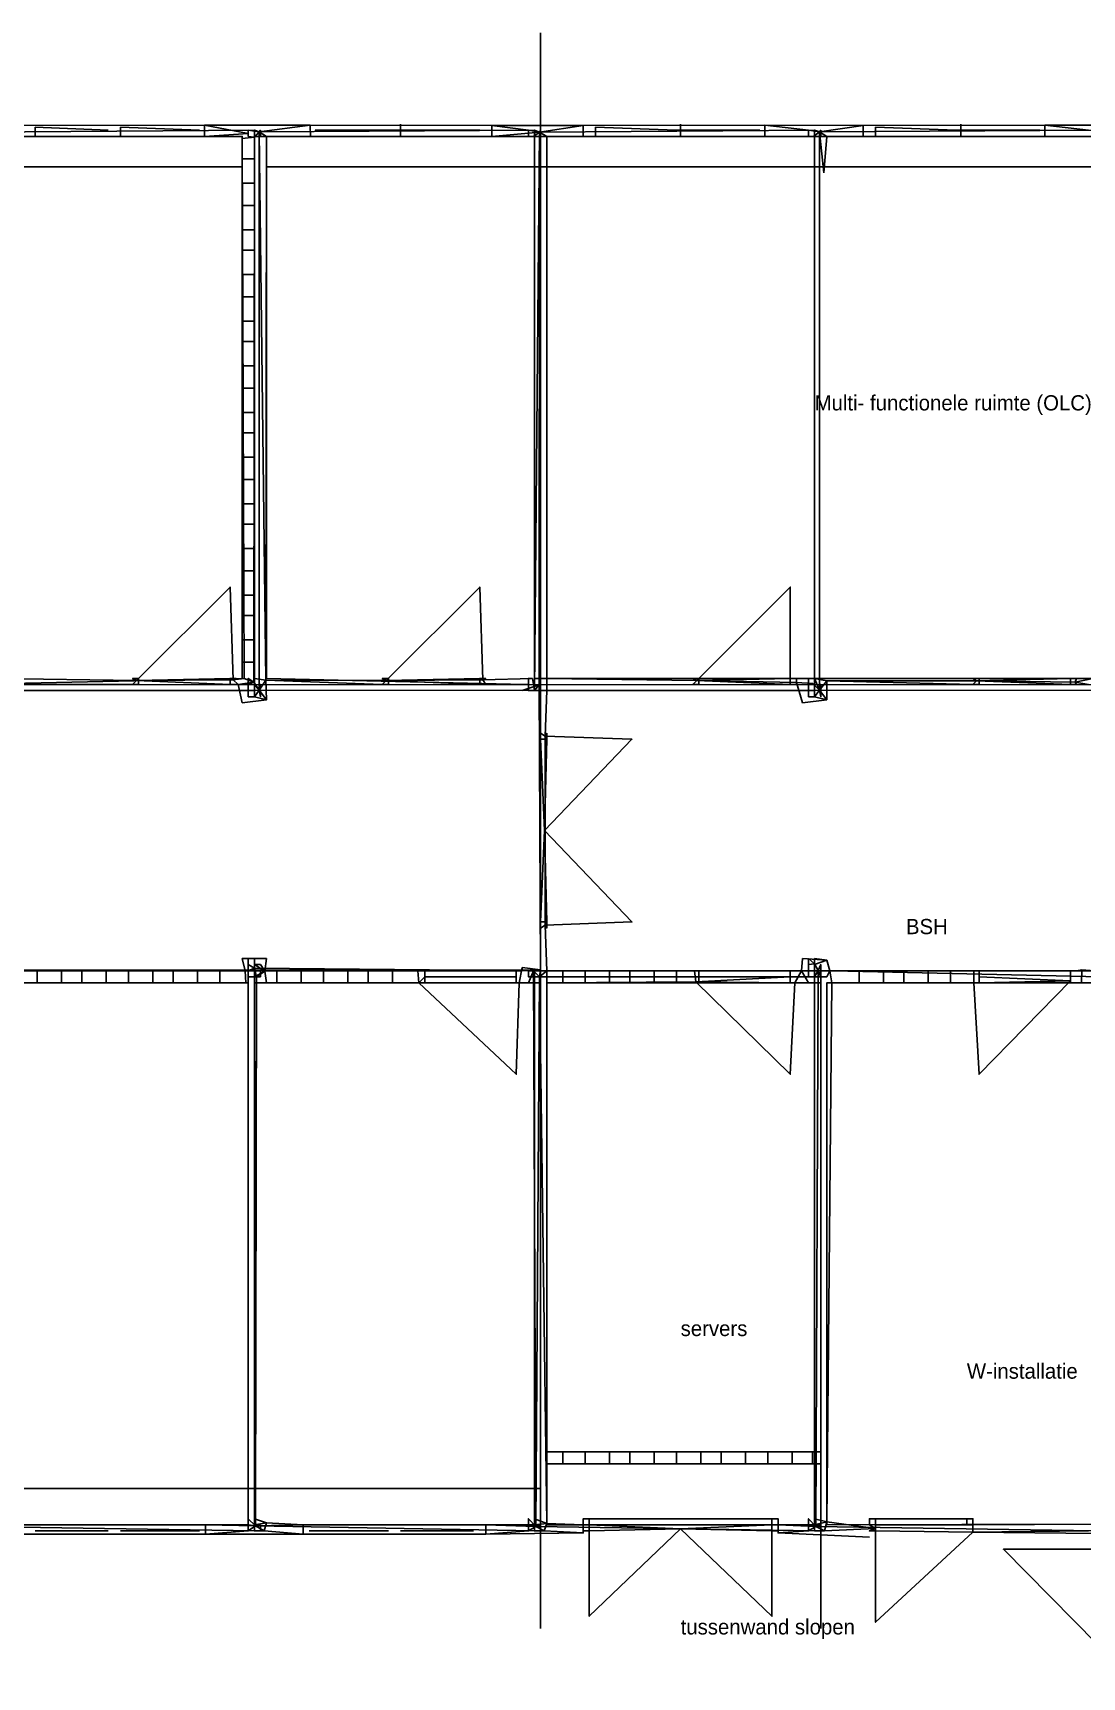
# Model space of a CAD drawing. Header units: metres. Extents: x -641 to 2745, y -1284 to 599.
# Drawn here: x 378.6 to 550.9, y -451 to -181 of the extents above; entities that cross this region are included whole.
import ezdxf

# ---------------------------------------------------------------- set-up
doc = ezdxf.new("R2010")
doc.units = ezdxf.units.M

msp = doc.modelspace()

# ---------------------------------------------------------------- linework, layer by layer
for p, q in [((377, -196.2), (406.83, -196.17)), ((379, -196.5), (379, -198)), ((379, -196.5), (391, -197)), ((391, -197), (391, -197)), ((393, -196.5), (393, -198)), ((393, -196.5), (406, -197)), ((406.83, -196.17), (406.8, -198)), ((406.83, -196.17), (406.8, -198)), ((406.83, -196.17), (406.8, -198)), ((424.17, -196.17), (406.83, -196.17)), ((406.83, -196.17), (414, -197.5)), ((415.81, -197.25), (424.17, -196.17)), ((424.17, -196.17), (424.2, -198)), ((424.17, -196.17), (424.2, -198)), ((424.17, -196.17), (424.2, -198)), ((424.17, -196.17), (454, -196.2)), ((425, -197), (438.25, -197)), ((438.25, -197), (438.25, -197)), ((438.25, -197), (452, -197)), ((439, -196), (439, -198)), ((452, -197), (452, -197)), ((469, -196.2), (454, -196.2)), ((454, -196.2), (460, -197)), ((454, -196.2), (454, -198)), ((454, -196.2), (454, -198)), ((461.82, -197.29), (469, -196.2)), ((469, -196.2), (498.83, -196.17)), ((469, -196.2), (469, -198)), ((469, -196.2), (469, -198)), ((471, -196.5), (471, -198)), ((471, -196.5), (484.25, -197)), ((484.25, -197), (484.25, -197)), ((484.25, -197), (498, -197)), ((485, -196), (485, -198)), ((498.83, -196.17), (498.8, -198)), ((498.83, -196.17), (498.8, -198)), ((498.83, -196.17), (498.8, -198)), ((515, -196.2), (498.83, -196.17)), ((498.83, -196.17), (506, -197)), ((507.81, -197.25), (515, -196.2)), ((515, -196.2), (544.83, -196.17)), ((515, -196.2), (515, -198)), ((515, -196.2), (515, -198)), ((517, -196.5), (517, -198)), ((517, -196.5), (530.25, -197)), ((530.25, -197), (530.25, -197)), ((530.25, -197), (544, -197)), ((531, -196), (531, -198)), ((544.83, -196.17), (544.8, -198)), ((544.83, -196.17), (544.8, -198)), ((544.83, -196.17), (544.8, -198)), ((562.17, -196.17), (544.83, -196.17)), ((544.83, -196.17), (552, -197)), ((406.8, -198), (377, -198)), ((414, -197.5), (406.8, -198)), ((415, -198.12), (413, -198.33)), ((413, -198.33), (415, -198.12)), ((413.33, -287), (413, -198.33)), ((415, -198.12), (414.9, -287.6)), ((416.86, -287.29), (415.81, -197.25)), ((417, -198), (416.86, -287.29)), ((424.2, -198), (417, -198)), ((454, -198), (424.2, -198)), ((460.83, -198), (454, -198)), ((461.76, -288.06), (461.82, -197.29)), ((469, -198), (463, -198)), ((463, -198), (463, -287)), ((498.8, -198), (469, -198)), ((506.83, -198), (498.8, -198)), ((508.5, -204), (507.81, -197.25)), ((509, -198), (508.5, -204)), ((515, -198), (509, -198)), ((544.8, -198), (515, -198)), ((552.83, -198), (544.8, -198)), ((415, -201.67), (413, -201.67)), ((415, -201.67), (413, -201.67)), ((415, -201.67), (413, -201.67)), ((413, -203), (278.5, -203)), ((507, -203), (417, -203)), ((598, -203), (507, -203)), ((415, -205.67), (413, -205.67)), ((415, -205.67), (413, -205.67)), ((415, -205.67), (413, -205.67)), ((415, -209.33), (413, -209.33)), ((415, -209.33), (413, -209.33)), ((415, -209.33), (413, -209.33)), ((415, -213.33), (413, -213.33)), ((415, -213.33), (413, -213.33)), ((415, -213.33), (413, -213.33)), ((415, -216.67), (413, -216.67)), ((415, -216.67), (413, -216.67)), ((415, -216.67), (413, -216.67)), ((415, -220.67), (413, -220.67)), ((415, -220.67), (413, -220.67)), ((415, -220.67), (413, -220.67)), ((415, -224.33), (413, -224.33)), ((415, -224.33), (413, -224.33)), ((415, -224.33), (413, -224.33)), ((415, -228.33), (413, -228.33)), ((415, -228.33), (413, -228.33)), ((415, -228.33), (413, -228.33)), ((415, -231.67), (413, -231.67)), ((415, -231.67), (413, -231.67)), ((415, -231.67), (413, -231.67)), ((415, -235.67), (413, -235.67)), ((415, -235.67), (413, -235.67)), ((415, -235.67), (413, -235.67)), ((415, -239.33), (413, -239.33)), ((415, -239.33), (413, -239.33)), ((415, -239.33), (413, -239.33)), ((415, -243.33), (413, -243.33)), ((415, -243.33), (413, -243.33)), ((415, -243.33), (413, -243.33)), ((415, -246.67), (413, -246.67)), ((415, -246.67), (413, -246.67)), ((415, -246.67), (413, -246.67)), ((415, -250.67), (413, -250.67)), ((415, -250.67), (413, -250.67)), ((415, -250.67), (413, -250.67)), ((415, -254.33), (413, -254.33)), ((415, -254.33), (413, -254.33)), ((415, -254.33), (413, -254.33)), ((415, -258.33), (413, -258.33)), ((415, -258.33), (413, -258.33)), ((415, -258.33), (413, -258.33)), ((415, -261.67), (413, -261.67)), ((415, -261.67), (413, -261.67)), ((415, -261.67), (413, -261.67)), ((415, -265.67), (413, -265.67)), ((415, -265.67), (413, -265.67)), ((415, -265.67), (413, -265.67)), ((415, -269.33), (413, -269.33)), ((415, -269.33), (413, -269.33)), ((415, -269.33), (413, -269.33)), ((415, -273.33), (413, -273.33)), ((415, -273.33), (413, -273.33)), ((415, -273.33), (413, -273.33)), ((415, -276.67), (413, -276.67)), ((415, -276.67), (413, -276.67)), ((415, -276.67), (413, -276.67)), ((415, -280.67), (413, -280.67)), ((415, -280.67), (413, -280.67)), ((415, -280.67), (413, -280.67)), ((415, -284.33), (413, -284.33)), ((415, -284.33), (413, -284.33)), ((415, -284.33), (413, -284.33)), ((369.75, -287.94), (395, -288)), ((395.67, -287.33), (371, -287)), ((395.67, -287.33), (411.5, -287.25)), ((413.33, -287), (411.5, -287.25)), ((412.33, -288), (414.9, -287.6)), ((413, -291), (412.33, -288)), ((414.9, -287.6), (413.33, -287)), ((436.67, -287.33), (416.86, -287.29)), ((416.86, -287.29), (436, -288)), ((416.86, -287.29), (417, -290.5)), ((436.67, -287.33), (452.5, -287.25)), ((460.67, -287), (452.5, -287.25)), ((453, -288), (460, -288)), ((461.76, -288.06), (459, -289)), ((487, -288), (461.76, -288.06)), ((462, -296), (461.76, -288.06)), ((463, -287), (487.67, -287.33)), ((487.67, -287.33), (504, -287.67)), ((504, -287.67), (506.71, -287.86)), ((506.71, -287.86), (504, -287.67)), ((505, -291), (504, -287.67)), ((533.6, -287.4), (509, -287.4)), ((509, -287.4), (533, -288)), ((509, -287.4), (509, -290.5)), ((533.6, -287.4), (549.8, -287.6)), ((549.8, -287.6), (552.67, -287)), ((552, -288), (549.8, -287.6)), ((417, -290.5), (413, -291)), ((463, -289), (462.75, -296.5)), ((509, -290.5), (505, -291)), ((462.75, -296.5), (462.75, -327.5)), ((462, -328), (462, -334.83)), ((463, -335), (462.75, -327.5)), ((417, -333), (413, -333)), ((413, -333), (413.5, -335)), ((416.71, -335.07), (417, -333)), ((459, -334.5), (462, -334.83)), ((505, -333), (504.83, -335)), ((509, -333.25), (505, -333)), ((509.5, -335), (509, -333.25)), ((370.83, -335), (413.5, -335)), ((413.6, -337), (371.4, -337)), ((379.33, -335), (379.33, -337)), ((379.33, -335), (379.33, -337)), ((379.33, -335), (379.33, -337)), ((383.33, -335), (383.33, -337)), ((383.33, -335), (383.33, -337)), ((383.33, -335), (383.33, -337)), ((386.67, -335), (386.67, -337)), ((386.67, -335), (386.67, -337)), ((386.67, -335), (386.67, -337)), ((390.67, -335), (390.67, -337)), ((390.67, -335), (390.67, -337)), ((390.67, -335), (390.67, -337)), ((394.33, -335), (394.33, -337)), ((394.33, -335), (394.33, -337)), ((394.33, -335), (394.33, -337)), ((398.33, -335), (398.33, -337)), ((398.33, -335), (398.33, -337)), ((398.33, -335), (398.33, -337)), ((401.67, -335), (401.67, -337)), ((401.67, -335), (401.67, -337)), ((401.67, -335), (401.67, -337)), ((405.67, -335), (405.67, -337)), ((405.67, -335), (405.67, -337)), ((405.67, -335), (405.67, -337)), ((409.33, -335), (409.33, -337)), ((409.33, -335), (409.33, -337)), ((409.33, -335), (409.33, -337)), ((413.5, -335), (413.6, -337)), ((413.5, -335), (413.6, -337)), ((413.5, -335), (413.6, -337)), ((413.5, -335), (413.6, -337)), ((414, -425), (414, -336)), ((415.33, -336), (415.17, -426.17)), ((441.86, -335), (416.71, -335.07)), ((416.71, -335.07), (417, -337)), ((417, -337), (442, -337)), ((418.67, -337), (418.67, -335)), ((418.67, -337), (418.67, -335)), ((418.67, -337), (418.67, -335)), ((422.67, -337), (422.67, -335)), ((422.67, -337), (422.67, -335)), ((422.67, -337), (422.67, -335)), ((426.33, -337), (426.33, -335)), ((426.33, -337), (426.33, -335)), ((426.33, -337), (426.33, -335)), ((430.33, -337), (430.33, -335)), ((430.33, -337), (430.33, -335)), ((430.33, -337), (430.33, -335)), ((433.67, -337), (433.67, -335)), ((433.67, -337), (433.67, -335)), ((433.67, -337), (433.67, -335)), ((437.67, -337), (437.67, -335)), ((437.67, -337), (437.67, -335)), ((437.67, -337), (437.67, -335)), ((442, -337), (441.86, -335)), ((442, -337), (441.86, -335)), ((442, -337), (441.86, -335)), ((441.86, -335), (458, -335)), ((442, -337), (441.86, -335)), ((460, -337), (460.86, -335)), ((461.24, -426.24), (461.85, -336)), ((461.85, -336), (463, -425.75)), ((463, -337), (463, -335)), ((463, -335), (487.25, -335)), ((487.5, -336.83), (463, -337)), ((465.67, -335), (465.67, -337)), ((465.67, -335), (465.67, -337)), ((465.67, -335), (465.67, -337)), ((469.33, -335), (469.33, -337)), ((469.33, -335), (469.33, -337)), ((469.33, -335), (469.33, -337)), ((473.33, -335), (473.33, -337)), ((473.33, -335), (473.33, -337)), ((473.33, -335), (473.33, -337)), ((476.67, -335), (476.67, -337)), ((476.67, -335), (476.67, -337)), ((476.67, -335), (476.67, -337)), ((480.67, -335), (480.67, -337)), ((480.67, -335), (480.67, -337)), ((480.67, -335), (480.67, -337)), ((484.33, -335), (484.33, -337)), ((484.33, -335), (484.33, -337)), ((484.33, -335), (484.33, -337)), ((487.25, -335), (503, -335)), ((487.25, -335), (487.5, -336.83)), ((504.83, -335), (503.75, -337)), ((503.75, -337), (506, -337)), ((506, -337), (504.83, -335)), ((504.83, -335), (504.83, -335)), ((508, -337), (508, -425)), ((509, -425.5), (509.83, -337)), ((509.5, -335), (509.83, -337)), ((509.5, -335), (509.83, -337)), ((509.5, -335), (509.83, -337)), ((509.83, -337), (509.5, -335)), ((509.5, -335), (533.17, -335)), ((533.17, -337), (509.83, -337)), ((514.33, -335), (514.33, -337)), ((514.33, -335), (514.33, -337)), ((514.33, -335), (514.33, -337)), ((518.33, -335), (518.33, -337)), ((518.33, -335), (518.33, -337)), ((518.33, -335), (518.33, -337)), ((521.67, -335), (521.67, -337)), ((521.67, -335), (521.67, -337)), ((521.67, -335), (521.67, -337)), ((525.67, -335), (525.67, -337)), ((525.67, -335), (525.67, -337)), ((525.67, -335), (525.67, -337)), ((529.33, -335), (529.33, -337)), ((529.33, -335), (529.33, -337)), ((529.33, -335), (529.33, -337)), ((533.17, -335), (533.17, -337)), ((533.17, -335), (533.17, -337)), ((549, -335), (533.17, -335)), ((533.17, -335), (533.17, -337)), ((550.86, -334.86), (550.83, -337)), ((550.83, -337), (550.86, -334.86)), ((550.86, -334.86), (550.83, -337)), ((550.83, -337), (550.83, -337)), ((555, -335.2), (550.86, -334.86)), ((550.86, -334.86), (550.86, -334.86)), ((463, -414), (508, -414)), ((465.67, -414), (465.67, -416)), ((465.67, -414), (465.67, -416)), ((465.67, -414), (465.67, -416)), ((469.33, -414), (469.33, -416)), ((469.33, -414), (469.33, -416)), ((469.33, -414), (469.33, -416)), ((473.33, -414), (473.33, -416)), ((473.33, -414), (473.33, -416)), ((473.33, -414), (473.33, -416)), ((476.67, -414), (476.67, -416)), ((476.67, -414), (476.67, -416)), ((476.67, -414), (476.67, -416)), ((480.67, -414), (480.67, -416)), ((480.67, -414), (480.67, -416)), ((480.67, -414), (480.67, -416)), ((484.33, -414), (484.33, -416)), ((484.33, -414), (484.33, -416)), ((484.33, -414), (484.33, -416)), ((488.33, -414), (488.33, -416)), ((488.33, -414), (488.33, -416)), ((488.33, -414), (488.33, -416)), ((491.67, -414), (491.67, -416)), ((491.67, -414), (491.67, -416)), ((491.67, -414), (491.67, -416)), ((495.67, -414), (495.67, -416)), ((495.67, -414), (495.67, -416)), ((495.67, -414), (495.67, -416)), ((499.33, -414), (499.33, -416)), ((499.33, -414), (499.33, -416)), ((499.33, -414), (499.33, -416)), ((503.33, -414), (503.33, -416)), ((503.33, -414), (503.33, -416)), ((503.33, -414), (503.33, -416)), ((506.67, -414), (506.67, -416)), ((506.67, -414), (506.67, -416)), ((506.67, -414), (506.67, -416)), ((508, -416), (463, -416)), ((416.5, -420), (324.5, -420)), ((462, -420), (416.5, -420)), ((377, -426), (407, -426)), ((415.17, -426.17), (407, -426)), ((407, -427.5), (407, -426)), ((423, -426), (417, -425.67)), ((423, -427.5), (423, -426)), ((423, -426), (453, -426)), ((461.24, -426.24), (453, -426)), ((453, -427.5), (453, -426)), ((469, -426), (463, -425.75)), ((470, -425), (500, -425)), ((501, -426), (507.19, -426.25)), ((517, -426.6), (508.6, -427)), ((509, -425.5), (517, -426.6)), ((532, -425), (517, -425)), ((533, -426), (553.27, -425.91)), ((407, -427.5), (377, -427.5)), ((379, -427), (391, -427)), ((393, -427), (406, -427)), ((407, -427.5), (414, -427)), ((407, -427.5), (423, -427.5)), ((416.6, -427), (423, -427.5)), ((453, -427.5), (423, -427.5)), ((424, -427), (437, -427)), ((439, -427), (451, -427)), ((453, -427.5), (460, -427)), ((453, -427.5), (469, -427.33)), ((462.6, -427), (469, -427.33)), ((506, -427), (501, -427.33)), ((501, -427.33), (516, -428)), ((552, -427), (533, -427.2)), ((533, -427.2), (553.33, -427.44))]:
    msp.add_line(p, q)
for points in [[(462, -443), (462, -181)], [(411.5, -287.25), (411, -272), (395.67, -287.33)], [(452.5, -287.25), (452, -272), (436.67, -287.33)], [(503, -287), (503, -272), (487.67, -287.33)], [(462.75, -296.5), (477, -297), (462.67, -312)], [(462.75, -327.5), (477, -327), (462.67, -312)], [(458.5, -337), (458, -352), (442, -337)], [(508, -443), (508, -336), (461.85, -336)], [(503.75, -337), (503, -352), (487.5, -336.83)], [(507.59, -334.95), (554, -336), (554, -451)], [(533.17, -337), (534, -352), (549, -336.67)], [(517, -426.6), (517, -442), (533, -427.2)], [(470, -427), (470, -441), (485, -426.67)], [(500, -427), (500, -441), (485, -426.67)], [(553, -430), (538, -430), (553.4, -445.6)]]:
    msp.add_lwpolyline(points)
for points in [[(369.78, -197.33), (415, -197), (415, -289), (369, -289)], [(415.81, -197.25), (414, -197), (414, -198), (415, -198.12)], [(415.81, -197.25), (414, -197), (414, -198), (415, -198.12)], [(415.81, -197.25), (414, -197), (414, -198), (415, -198.12)], [(415.81, -197.25), (414, -197), (414, -198), (415, -198.12)], [(415.81, -197.25), (414, -197), (414, -198), (415, -198.12)], [(415.81, -197.25), (415, -197), (415, -198), (415.81, -197.25)], [(415.81, -197.25), (415, -197), (415, -198), (417, -198)], [(415.81, -197.25), (415, -197), (415, -198), (417, -198)], [(415.81, -197.25), (461, -197), (461, -289), (415.8, -288.92)], [(415.81, -197.25), (416, -197), (416, -198), (415.81, -197.25)], [(415.81, -197.25), (416, -197), (416, -198), (415.81, -197.25)], [(461.82, -197.29), (460, -197), (460, -198), (460.83, -198)], [(461.82, -197.29), (460, -197), (460, -198), (460.83, -198)], [(461.82, -197.29), (460, -197), (460, -198), (460.83, -198)], [(461.82, -197.29), (460, -197), (460, -198), (460.83, -198)], [(461.82, -197.29), (460, -197), (460, -198), (460.83, -198)], [(461.82, -197.29), (461, -197), (461, -198), (463, -198)], [(461.82, -197.29), (461, -197), (461, -198), (463, -198)], [(461.82, -197.29), (507, -197), (507, -289), (461, -289)], [(461.82, -197.29), (462, -197), (462, -198), (461.82, -197.29)], [(461.82, -197.29), (462, -197), (462, -198), (461.82, -197.29)], [(461.82, -197.29), (462, -197), (462, -198), (461.82, -197.29)], [(507.81, -197.25), (506, -197), (506, -198), (506.83, -198)], [(507.81, -197.25), (506, -197), (506, -198), (506.83, -198)], [(507.81, -197.25), (506, -197), (506, -198), (506.83, -198)], [(507.81, -197.25), (506, -197), (506, -198), (506.83, -198)], [(507.81, -197.25), (506, -197), (506, -198), (506.83, -198)], [(507.81, -197.25), (507, -197), (507, -198), (509, -198)], [(507.81, -197.25), (507, -197), (507, -198), (509, -198)], [(507.81, -197.25), (553, -197), (553, -289), (507.8, -288.92)], [(507.81, -197.25), (508, -197), (508, -198), (507.81, -197.25)], [(507.81, -197.25), (508, -197), (508, -198), (507.81, -197.25)], [(507.81, -197.25), (508, -197), (508, -198), (507.81, -197.25)], [(369.75, -287.94), (413, -287), (413, -198), (407, -198), (407, -198), (377, -198), (377, -198), (369.78, -197.33)], [(461.76, -288.06), (417, -287), (417, -198), (424, -198), (424, -198), (454, -198), (454, -198), (461.82, -197.29)], [(463, -287), (554, -287), (554, -198), (463, -198)], [(462, -334.83), (92, -335), (92, -333), (66, -333), (66, -288), (461.76, -288.06)], [(395, -288), (395, -288), (395, -288), (396, -288), (396, -288), (396, -288), (396, -287), (395, -287), (395, -287), (395.67, -287.33)], [(395.67, -287.33), (411, -287), (411, -288), (395.67, -287.33)], [(412.33, -288), (412, -288), (412, -288), (411, -288), (411, -288), (411, -288), (411, -287), (412, -287), (412, -287), (411.5, -287.25)], [(414.9, -287.6), (414, -287), (414, -289), (415.8, -288.92)], [(414.9, -287.6), (414, -287), (414, -289), (415.8, -288.92)], [(414.9, -287.6), (414, -288), (414, -288), (414.9, -287.6)], [(414.9, -287.6), (414, -288), (414, -288), (414.9, -287.6)], [(414.9, -287.6), (414, -288), (414, -289), (415.8, -288.92)], [(416.86, -287.29), (415, -287), (415, -289), (415.8, -288.92)], [(416.86, -287.29), (415, -287), (415, -289), (415.8, -288.92)], [(415.8, -288.92), (415, -288), (415, -289), (415.8, -288.92)], [(415.8, -288.92), (416, -288), (416, -288), (415.8, -288.92)], [(415.8, -288.92), (416, -288), (416, -288), (415.8, -288.92)], [(436, -288), (436, -288), (436, -288), (437, -288), (437, -288), (437, -288), (437, -287), (436, -287), (436, -287), (436.67, -287.33)], [(436.67, -287.33), (452, -287), (452, -288), (436.67, -287.33)], [(453, -288), (453, -288), (453, -288), (452, -288), (452, -288), (452, -288), (452, -287), (453, -287), (453, -287), (452.5, -287.25)], [(460.67, -287), (460, -287), (460, -289), (461, -289)], [(460.67, -287), (460, -287), (460, -289), (461, -289)], [(461.76, -288.06), (460, -288), (460, -288), (461.76, -288.06)], [(461.76, -288.06), (460, -288), (460, -288), (461.76, -288.06)], [(461.76, -288.06), (460, -288), (460, -289), (461, -289)], [(463, -287), (461, -287), (461, -289), (463, -289)], [(463, -287), (461, -287), (461, -289), (463, -289)], [(461.76, -288.06), (462, -288), (462, -288), (461.76, -288.06)], [(461.76, -288.06), (462, -288), (462, -288), (461.76, -288.06)], [(461.76, -288.06), (462, -288), (462, -289), (461.76, -288.06)], [(645.8, -335), (462, -335), (462, -288), (645.8, -288.07)], [(487, -288), (487, -288), (487, -288), (488, -288), (488, -288), (488, -288), (488, -287), (487, -287), (487, -287), (487.67, -287.33)], [(487.67, -287.33), (503, -287), (503, -288), (487.67, -287.33)], [(504, -287.67), (504, -288), (504, -288), (503, -288), (503, -288), (503, -288), (503, -287), (504, -287), (504, -287), (504, -287.67)], [(507, -287), (506, -287), (506, -289), (507.8, -288.92)], [(507, -287), (506, -287), (506, -289), (507.8, -288.92)], [(506.71, -287.86), (506, -288), (506, -288), (506.71, -287.86)], [(506.71, -287.86), (506, -288), (506, -288), (506.71, -287.86)], [(506.71, -287.86), (506, -288), (506, -289), (507.8, -288.92)], [(509, -287.4), (507, -287), (507, -289), (507.8, -288.92)], [(509, -287.4), (507, -287), (507, -289), (507.8, -288.92)], [(507.8, -288.92), (508, -288), (508, -288), (507.8, -288.92)], [(507.8, -288.92), (508, -288), (508, -288), (507.8, -288.92)], [(507.8, -288.92), (508, -288), (508, -289), (507.8, -288.92)], [(533, -288), (533, -288), (533, -288), (534, -288), (534, -288), (534, -288), (534, -287), (533, -287), (533, -287), (533.6, -287.4)], [(533.6, -287.4), (549, -287), (549, -288), (533.6, -287.4)], [(549.8, -287.6), (550, -288), (550, -288), (549, -288), (549, -288), (549, -288), (549, -287), (550, -287), (550, -287), (549.8, -287.6)], [(415.8, -288.92), (414, -289), (414, -290), (415, -290)], [(415.8, -288.92), (414, -289), (414, -290), (415, -290)], [(415.8, -288.92), (414, -289), (414, -290), (415, -290)], [(415.8, -288.92), (414, -289), (414, -290), (415, -290)], [(415.8, -288.92), (414, -289), (414, -290), (415, -290)], [(415.8, -288.92), (415, -289), (415, -290), (415.8, -288.92)], [(415.8, -288.92), (415, -289), (415, -290), (417, -290.5)], [(415.8, -288.92), (415, -289), (415, -290), (417, -290.5)], [(415.8, -288.92), (416, -289), (416, -290), (415.8, -288.92)], [(415.8, -288.92), (416, -289), (416, -290), (415.8, -288.92)], [(507.8, -288.92), (506, -289), (506, -290), (507, -290)], [(507.8, -288.92), (506, -289), (506, -290), (507, -290)], [(507.8, -288.92), (506, -289), (506, -290), (507, -290)], [(507.8, -288.92), (506, -289), (506, -290), (507, -290)], [(507.8, -288.92), (506, -289), (506, -290), (507, -290)], [(507.8, -288.92), (507, -289), (507, -290), (509, -290.5)], [(507.8, -288.92), (507, -289), (507, -290), (509, -290.5)], [(507.8, -288.92), (508, -289), (508, -290), (507.8, -288.92)], [(507.8, -288.92), (508, -289), (508, -290), (507.8, -288.92)], [(507.8, -288.92), (508, -289), (508, -290), (507.8, -288.92)], [(462, -296), (462, -296), (462, -296), (462, -297), (462, -297), (462, -297), (463, -297), (463, -296), (463, -296), (462.75, -296.5)], [(462.67, -312), (463, -297), (462, -297), (462.67, -312)], [(462.67, -312), (463, -327), (462, -327), (462.67, -312)], [(462, -328), (462, -328), (462, -328), (462, -327), (462, -327), (462, -327), (463, -327), (463, -328), (463, -328), (462.75, -327.5)], [(415, -333), (414, -333), (414, -335), (415, -334.6)], [(415, -334.6), (414, -334), (414, -334), (415, -334.6)], [(415, -334.6), (414, -334), (414, -334), (415, -334.6)], [(415, -334.6), (414, -334), (414, -335), (415, -334.6)], [(415, -334.6), (414, -334), (414, -335), (415, -334.6)], [(415, -334.6), (414, -335), (414, -336), (415.33, -336)], [(415, -334.6), (414, -335), (414, -336), (415.33, -336)], [(415, -334.6), (414, -335), (414, -336), (415.33, -336)], [(415, -334.6), (414, -335), (414, -336), (415.33, -336)], [(415, -334.6), (414, -335), (414, -336), (415.33, -336)], [(417, -333), (415, -333), (415, -335), (416.71, -335.07)], [(416, -334), (415, -334), (415, -335), (416.71, -335.07)], [(416.71, -335.07), (415, -334), (415, -335), (416.71, -335.07)], [(415, -334.6), (461, -335), (461, -427), (415.17, -426.17)], [(416, -334), (416, -334), (416, -334), (416, -334)], [(416, -334), (416, -334), (416, -334), (416, -334)], [(459, -334.5), (459, -335), (459, -335), (458, -335), (458, -336), (458, -336), (458, -337), (459, -337), (459, -337), (458.5, -337)], [(507, -333.86), (506, -333), (506, -335), (507.59, -334.95)], [(507, -333.86), (506, -334), (506, -334), (507, -333.86)], [(507, -333.86), (506, -334), (506, -334), (507, -333.86)], [(507, -333.86), (506, -334), (506, -335), (507.59, -334.95)], [(507, -333.86), (506, -334), (506, -335), (507.59, -334.95)], [(509, -333.25), (507, -333), (507, -335), (509.5, -335)], [(509, -333.25), (507, -334), (507, -335), (509.5, -335)], [(507.59, -334.95), (508, -334), (508, -334), (507.59, -334.95)], [(507.59, -334.95), (508, -334), (508, -334), (507.59, -334.95)], [(507.59, -334.95), (508, -334), (508, -335), (507.59, -334.95)], [(324.29, -426), (331, -426), (331, -426), (361, -426), (361, -426), (377, -426), (377, -426), (407, -426), (407, -426), (414, -426), (414, -337), (325.83, -337)], [(368.75, -335), (415, -335), (415, -427), (369.24, -426.24)], [(416.71, -335.07), (415, -335), (415, -336), (415.33, -336)], [(416.71, -335.07), (415, -335), (415, -336), (416.71, -335.07)], [(416.71, -335.07), (415, -335), (415, -336), (416.71, -335.07)], [(415.17, -426.17), (423, -426), (423, -426), (453, -426), (453, -426), (462, -426), (462, -337), (415, -337)], [(416.71, -335.07), (416, -335), (416, -336), (415.33, -336)], [(416.71, -335.07), (416, -335), (416, -336), (415.33, -336)], [(441.86, -335), (442, -335), (442, -335), (443, -335), (443, -336), (443, -336), (443, -337), (442, -337), (442, -337), (442, -337)], [(442, -337), (458, -337), (458, -336), (443, -336)], [(460.86, -335), (460, -335), (460, -336), (461.85, -336)], [(460.86, -335), (460, -335), (460, -336), (461.85, -336)], [(460.86, -335), (460, -335), (460, -336), (461.85, -336)], [(460.86, -335), (460, -335), (460, -336), (461.85, -336)], [(460.86, -335), (460, -335), (460, -336), (461.85, -336)], [(460.86, -335), (507, -335), (507, -427), (461.24, -426.24)], [(463, -335), (461, -335), (461, -336), (461.85, -336)], [(463, -335), (461, -335), (461, -336), (461.85, -336)], [(462, -334.83), (462, -335), (462, -336), (461.85, -336)], [(462, -334.83), (462, -335), (462, -336), (461.85, -336)], [(462, -334.83), (462, -335), (462, -336), (461.85, -336)], [(463, -337), (463, -426), (508, -426), (508, -337)], [(487.25, -335), (487, -335), (487, -335), (488, -335), (488, -336), (488, -336), (488, -337), (487, -337), (487, -337), (487.5, -336.83)], [(487.5, -336.83), (503, -337), (503, -336), (487.5, -336.83)], [(504.83, -335), (504, -335), (504, -335), (503, -335), (503, -336), (503, -336), (503, -337), (504, -337), (504, -337), (503.75, -337)], [(507.59, -334.95), (506, -335), (506, -336), (507, -336)], [(507.59, -334.95), (506, -335), (506, -336), (507, -336)], [(507.59, -334.95), (506, -335), (506, -336), (507, -336)], [(507.59, -334.95), (506, -335), (506, -336), (507, -336)], [(507.59, -334.95), (506, -335), (506, -336), (507, -336)], [(509.5, -335), (507, -335), (507, -336), (509, -336)], [(509.5, -335), (507, -335), (507, -336), (509, -336)], [(507.59, -334.95), (553, -335), (553, -427), (507.19, -426.25)], [(507.59, -334.95), (508, -335), (508, -336), (507.59, -334.95)], [(507.59, -334.95), (508, -335), (508, -336), (507.59, -334.95)], [(507.59, -334.95), (508, -335), (508, -336), (507.59, -334.95)], [(555.12, -337), (509, -337), (509, -426), (553.27, -425.91)], [(533.17, -335), (533, -335), (533, -335), (534, -335), (534, -336), (534, -336), (534, -337), (533, -337), (533, -337), (533.17, -337)], [(549, -336.67), (534, -337), (534, -336), (549, -336.67)], [(550.86, -334.86), (550, -335), (550, -335), (549, -335), (549, -336), (549, -336), (549, -337), (550, -337), (550, -337), (550.83, -337)], [(415.17, -426.17), (414, -425), (414, -427), (415.17, -426.17)], [(415.17, -426.17), (414, -426), (414, -426), (415.17, -426.17)], [(415.17, -426.17), (414, -426), (414, -427), (415.17, -426.17)], [(415.17, -426.17), (414, -426), (414, -427), (415.17, -426.17)], [(415.17, -426.17), (414, -426), (414, -427), (415.17, -426.17)], [(417, -425.67), (415, -425), (415, -427), (416.6, -427)], [(417, -425.67), (415, -426), (415, -427), (416.6, -427)], [(415.17, -426.17), (415, -426), (415, -427), (416.6, -427)], [(415.17, -426.17), (416, -426), (416, -426), (415.17, -426.17)], [(415.17, -426.17), (416, -426), (416, -427), (416.6, -427)], [(461.24, -426.24), (460, -425), (460, -427), (461.24, -426.24)], [(461.24, -426.24), (460, -426), (460, -426), (461.24, -426.24)], [(461.24, -426.24), (460, -426), (460, -427), (461.24, -426.24)], [(461.24, -426.24), (460, -426), (460, -427), (461.24, -426.24)], [(461.24, -426.24), (460, -426), (460, -427), (461.24, -426.24)], [(463, -425.75), (461, -425), (461, -427), (462.6, -427)], [(463, -425.75), (461, -426), (461, -427), (462.6, -427)], [(461.24, -426.24), (462, -426), (462, -426), (461.24, -426.24)], [(461.24, -426.24), (462, -426), (462, -427), (462.6, -427)], [(461.24, -426.24), (462, -426), (462, -427), (462.6, -427)], [(469, -426), (469, -426), (469, -425), (470, -425), (470, -426), (470, -426), (470, -427), (469, -427), (469, -427), (469, -427.33)], [(485, -426.67), (470, -427), (470, -426), (485, -426.67)], [(485, -426.67), (500, -427), (500, -426), (485, -426.67)], [(501, -426), (501, -426), (501, -425), (500, -425), (500, -426), (500, -426), (500, -427), (501, -427), (501, -427), (501, -427.33)], [(507.19, -426.25), (506, -425), (506, -427), (507.19, -426.25)], [(507.19, -426.25), (506, -426), (506, -426), (507.19, -426.25)], [(507.19, -426.25), (506, -426), (506, -427), (507.19, -426.25)], [(507.19, -426.25), (506, -426), (506, -427), (507.19, -426.25)], [(507.19, -426.25), (506, -426), (506, -427), (507.19, -426.25)], [(509, -425.5), (507, -425), (507, -427), (508.6, -427)], [(509, -425.5), (507, -426), (507, -427), (508.6, -427)], [(507.19, -426.25), (508, -426), (508, -426), (507.19, -426.25)], [(507.19, -426.25), (508, -426), (508, -427), (508.6, -427)], [(507.19, -426.25), (508, -426), (508, -427), (508.6, -427)], [(517, -426.6), (516, -426), (516, -425), (517, -425), (517, -426), (517, -426), (517, -427), (516, -427), (516, -427), (517, -426.6)], [(533, -427.2), (517, -427), (517, -426), (533, -426)], [(533, -426), (533, -426), (533, -425), (532, -425), (532, -426), (533, -426), (533, -427), (533, -427), (533, -427), (533, -427.2)]]:
    msp.add_lwpolyline(points, close=True)

# ---------------------------------------------------------------- texts
for s, p in [('Multi- functionele ruimte (OLC)', (507, -243)), ('BSH', (522, -329)), ('servers', (485, -395)), ('W-installatie', (532, -402)), ('tussenwand slopen', (485, -444))]:
    msp.add_text(s, height=2.5).set_placement(p)

doc.saveas('drawing.dxf')
